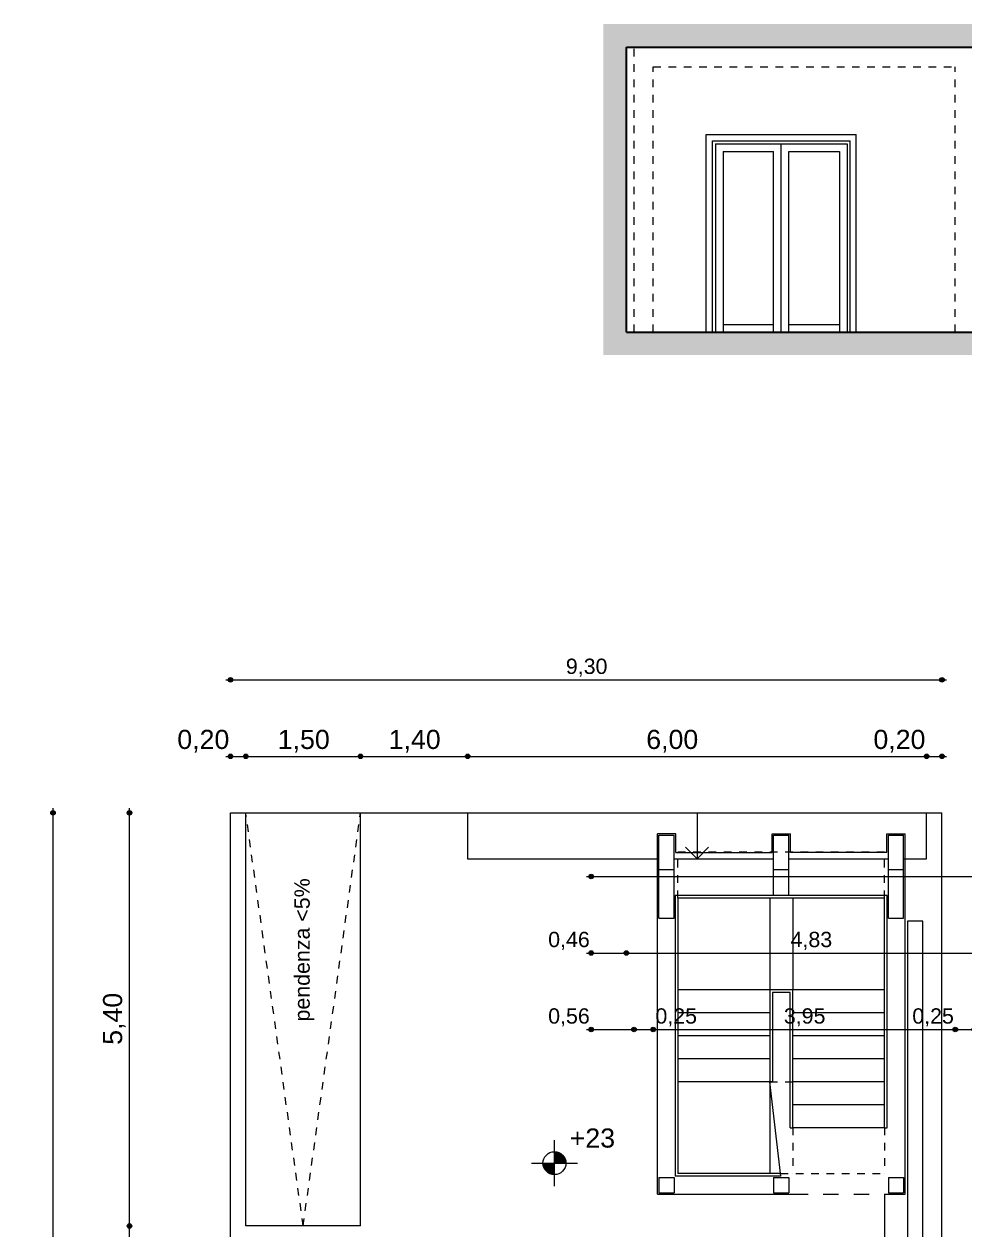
# Model space of a CAD drawing. Header units: metres. Extents: x -58 to -10, y -48.4 to 0.6.
# Drawn here: x -52.77 to -40.47, y -18.77 to -3 of the extents above; entities that cross this region are included whole.
import ezdxf

# ---------------------------------------------------------------- set-up
doc = ezdxf.new("R2010")
doc.units = ezdxf.units.M
doc.header["$MEASUREMENT"] = 0
for name, pattern in [('Tratteggio 0.6-0.6', [0.12, 0.06, -0.06]), ('Tratteggio 1.0-1.0 mm', [0.2, 0.1, -0.1]), ('Tratteggio 2.0-2.0 mm', [0.4, 0.2, -0.2])]:
    doc.linetypes.add(name, pattern=pattern)
for name, color, linetype in [('00 Muri SEZ 00', 7, 'Continuous'), ('00 NON sezionato 00', 7, 'Continuous'), ('00 Porte&Fin', 7, 'Continuous'), ('00 Proiezioni', 7, 'Continuous'), ('00 QuoteGEN 1_100', 7, 'Continuous'), ('00 Retini', 7, 'Continuous'), ('00 Scala', 7, 'Continuous'), ('00 Scala SEZ', 7, 'Continuous'), ('00 Simbologia', 7, 'Continuous')]:
    doc.layers.add(name, color=color, linetype=linetype)
doc.styles.add('GENERATED_STYLE_1', font='arial.ttf')
doc.dimstyles.new('GENERATED_STYLE__1', dxfattribs={"dimtxt": 0.2, "dimasz": 0.114, "dimexe": 0.18, "dimexo": 0, "dimgap": 0.09, "dimtad": 1, "dimtih": 1, "dimtoh": 1, "dimzin": 0, "dimdsep": 46, "dimtxsty": 'GENERATED_STYLE_1', "dimblk": 'ARROWHEAD_11', "dimblk1": 'ARROWHEAD_11', "dimblk2": 'ARROWHEAD_11', "dimcen": 0.09, "dimse1": 1, "dimse2": 1, "dimclrd": 1, "dimclre": 1, "dimclrt": 1, "dimazin": 0, "dimtfac": 1, "dimtdec": 4, "dimtmove": 0, "dimatfit": 3, "dimfxl": 1, "dimtolj": 1, "dimtzin": 0, "dimarcsym": 0})
doc.dimstyles.new('GENERATED_STYLE__2', dxfattribs={"dimtxt": 0.25, "dimasz": 0.114, "dimexe": 0.18, "dimexo": 0, "dimgap": 0.09, "dimtad": 1, "dimtih": 1, "dimtoh": 1, "dimzin": 0, "dimdsep": 46, "dimtxsty": 'GENERATED_STYLE_1', "dimblk": 'ARROWHEAD_11', "dimblk1": 'ARROWHEAD_11', "dimblk2": 'ARROWHEAD_11', "dimcen": 0.09, "dimse1": 1, "dimse2": 1, "dimclrd": 1, "dimclre": 1, "dimclrt": 1, "dimazin": 0, "dimtfac": 1, "dimtdec": 4, "dimtmove": 0, "dimatfit": 3, "dimfxl": 1, "dimtolj": 1, "dimtzin": 0, "dimarcsym": 0})
doc.dimstyles.new('GENERATED_STYLE__5', dxfattribs={"dimtxt": 0.25, "dimasz": 0.114, "dimexe": 0.18, "dimexo": 0, "dimgap": 0.09, "dimtad": 1, "dimzin": 0, "dimdsep": 46, "dimtxsty": 'GENERATED_STYLE_1', "dimblk": 'ARROWHEAD_11', "dimblk1": 'ARROWHEAD_11', "dimblk2": 'ARROWHEAD_11', "dimcen": 0.09, "dimse1": 1, "dimse2": 1, "dimclrd": 1, "dimclre": 1, "dimclrt": 1, "dimazin": 0, "dimtfac": 1, "dimtdec": 4, "dimtmove": 0, "dimatfit": 3, "dimfxl": 1, "dimtolj": 1, "dimtzin": 0, "dimarcsym": 0})

# ---------------------------------------------------------------- blocks, each defined once
blk = doc.blocks.new('Linea_3', base_point=(-43.971, -13.314))
at = {"layer": '00 Simbologia', "color": 92, "linetype": 'Continuous', "lineweight": 0}
for p, q in [((-43.971, -13.314), (-43.971, -13.914)), ((-43.971, -13.914), (-44.121, -13.764)), ((-43.971, -13.914), (-43.821, -13.764))]:
    blk.add_line(p, q, dxfattribs=at)
blk = doc.blocks.new('*D4')
at = {"layer": '00 QuoteGEN 1_100', "linetype": 'Continuous', "lineweight": 0}
for points in [[(-45.326, -14.146), (-45.328, -14.134), (-45.334, -14.125), (-45.344, -14.118), (-45.356, -14.116), (-45.367, -14.118), (-45.377, -14.125), (-45.383, -14.134), (-45.386, -14.146), (-45.383, -14.157), (-45.377, -14.167), (-45.367, -14.174), (-45.356, -14.176), (-45.344, -14.174), (-45.334, -14.167), (-45.328, -14.157)], [(-25.956, -14.146), (-25.958, -14.134), (-25.964, -14.125), (-25.974, -14.118), (-25.986, -14.116), (-25.997, -14.118), (-26.007, -14.125), (-26.013, -14.134), (-26.016, -14.146), (-26.013, -14.157), (-26.007, -14.167), (-25.997, -14.174), (-25.986, -14.176), (-25.974, -14.174), (-25.964, -14.167), (-25.958, -14.157)]]:
    blk.add_hatch(color=1, dxfattribs=at).paths.add_polyline_path(points)
at = {"layer": '00 QuoteGEN 1_100', "color": 1, "linetype": 'Continuous', "lineweight": 0}
for p, q in [((-45.416, -14.146), (-45.386, -14.146)), ((-45.326, -14.146), (-26.016, -14.146)), ((-25.956, -14.146), (-25.926, -14.146))]:
    blk.add_line(p, q, dxfattribs=at)
for centre in [(-45.356, -14.146), (-25.986, -14.146)]:
    blk.add_circle(centre, 0.03, dxfattribs=at)
at = {"layer": '00 QuoteGEN 1_100', "color": 1, "lineweight": 0, "insert": (-36.012, -14.106), "char_height": 0.2, "attachment_point": 7, "style": 'GENERATED_STYLE_1'}
blk.add_mtext('\\A1;{\\fArial|b0|i0|c0|p34;19,37}', dxfattribs=at)
blk = doc.blocks.new('ARROWHEAD_11')
at = {"color": 0, "linetype": 'Continuous', "lineweight": 0}
blk.add_line((0, 0), (-1, 0), dxfattribs=at)
at = {"color": 0, "linetype": 'Continuous', "lineweight": 0, "const_width": 0.25, "flags": 128}
blk.add_lwpolyline([(-0.125, 0, 1), (0.125, 0, 1)], format="xyb", close=True, dxfattribs=at)
blk = doc.blocks.new('*D6')
at = {"layer": '00 QuoteGEN 1_100', "linetype": 'Continuous', "lineweight": 0}
for points in [[(-45.326, -15.146), (-45.328, -15.134), (-45.334, -15.125), (-45.344, -15.118), (-45.356, -15.116), (-45.367, -15.118), (-45.377, -15.125), (-45.383, -15.134), (-45.386, -15.146), (-45.383, -15.157), (-45.377, -15.167), (-45.367, -15.174), (-45.356, -15.176), (-45.344, -15.174), (-45.334, -15.167), (-45.328, -15.157)], [(-44.866, -15.146), (-44.868, -15.134), (-44.874, -15.125), (-44.884, -15.118), (-44.896, -15.116), (-44.907, -15.118), (-44.917, -15.125), (-44.923, -15.134), (-44.926, -15.146), (-44.923, -15.157), (-44.917, -15.167), (-44.907, -15.174), (-44.896, -15.176), (-44.884, -15.174), (-44.874, -15.167), (-44.868, -15.157)]]:
    blk.add_hatch(color=1, dxfattribs=at).paths.add_polyline_path(points)
at = {"layer": '00 QuoteGEN 1_100', "color": 1, "linetype": 'Continuous', "lineweight": 0}
for p, q in [((-45.416, -15.146), (-45.386, -15.146)), ((-45.326, -15.146), (-44.926, -15.146))]:
    blk.add_line(p, q, dxfattribs=at)
for centre in [(-45.356, -15.146), (-44.896, -15.146)]:
    blk.add_circle(centre, 0.03, dxfattribs=at)
at = {"layer": '00 QuoteGEN 1_100', "color": 1, "lineweight": 0, "insert": (-45.918, -15.106), "char_height": 0.2, "attachment_point": 7, "style": 'GENERATED_STYLE_1'}
blk.add_mtext('\\A1;{\\fArial|b0|i0|c0|p34;0,46}', dxfattribs=at)
blk = doc.blocks.new('*D7')
at = {"layer": '00 QuoteGEN 1_100', "linetype": 'Continuous', "lineweight": 0}
for points in [[(-44.866, -15.146), (-44.868, -15.134), (-44.874, -15.125), (-44.884, -15.118), (-44.896, -15.116), (-44.907, -15.118), (-44.917, -15.125), (-44.923, -15.134), (-44.926, -15.146), (-44.923, -15.157), (-44.917, -15.167), (-44.907, -15.174), (-44.896, -15.176), (-44.884, -15.174), (-44.874, -15.167), (-44.868, -15.157)], [(-40.041, -15.146), (-40.043, -15.134), (-40.049, -15.125), (-40.059, -15.118), (-40.071, -15.116), (-40.082, -15.118), (-40.092, -15.125), (-40.098, -15.134), (-40.101, -15.146), (-40.098, -15.157), (-40.092, -15.167), (-40.082, -15.174), (-40.071, -15.176), (-40.059, -15.174), (-40.049, -15.167), (-40.043, -15.157)]]:
    blk.add_hatch(color=1, dxfattribs=at).paths.add_polyline_path(points)
at = {"layer": '00 QuoteGEN 1_100', "color": 1, "linetype": 'Continuous', "lineweight": 0}
blk.add_line((-44.866, -15.146), (-40.101, -15.146), dxfattribs=at)
for centre in [(-44.896, -15.146), (-40.071, -15.146)]:
    blk.add_circle(centre, 0.03, dxfattribs=at)
at = {"layer": '00 QuoteGEN 1_100', "color": 1, "lineweight": 0, "insert": (-42.749, -15.106), "char_height": 0.2, "attachment_point": 7, "style": 'GENERATED_STYLE_1'}
blk.add_mtext('\\A1;{\\fArial|b0|i0|c0|p34;4,83}', dxfattribs=at)
blk = doc.blocks.new('*D11')
at = {"layer": '00 QuoteGEN 1_100', "linetype": 'Continuous', "lineweight": 0}
for points in [[(-45.326, -16.146), (-45.328, -16.134), (-45.334, -16.125), (-45.344, -16.118), (-45.356, -16.116), (-45.367, -16.118), (-45.377, -16.125), (-45.383, -16.134), (-45.386, -16.146), (-45.383, -16.157), (-45.377, -16.167), (-45.367, -16.174), (-45.356, -16.176), (-45.344, -16.174), (-45.334, -16.167), (-45.328, -16.157)], [(-44.766, -16.146), (-44.768, -16.134), (-44.774, -16.125), (-44.784, -16.118), (-44.796, -16.116), (-44.807, -16.118), (-44.817, -16.125), (-44.823, -16.134), (-44.826, -16.146), (-44.823, -16.157), (-44.817, -16.167), (-44.807, -16.174), (-44.796, -16.176), (-44.784, -16.174), (-44.774, -16.167), (-44.768, -16.157)]]:
    blk.add_hatch(color=1, dxfattribs=at).paths.add_polyline_path(points)
at = {"layer": '00 QuoteGEN 1_100', "color": 1, "linetype": 'Continuous', "lineweight": 0}
for p, q in [((-45.416, -16.146), (-45.386, -16.146)), ((-45.326, -16.146), (-44.826, -16.146))]:
    blk.add_line(p, q, dxfattribs=at)
for centre in [(-45.356, -16.146), (-44.796, -16.146)]:
    blk.add_circle(centre, 0.03, dxfattribs=at)
at = {"layer": '00 QuoteGEN 1_100', "color": 1, "lineweight": 0, "insert": (-45.918, -16.106), "char_height": 0.2, "attachment_point": 7, "style": 'GENERATED_STYLE_1'}
blk.add_mtext('\\A1;{\\fArial|b0|i0|c0|p34;0,56}', dxfattribs=at)
blk = doc.blocks.new('*D12')
at = {"layer": '00 QuoteGEN 1_100', "linetype": 'Continuous', "lineweight": 0}
for points in [[(-44.766, -16.146), (-44.768, -16.134), (-44.774, -16.125), (-44.784, -16.118), (-44.796, -16.116), (-44.807, -16.118), (-44.817, -16.125), (-44.823, -16.134), (-44.826, -16.146), (-44.823, -16.157), (-44.817, -16.167), (-44.807, -16.174), (-44.796, -16.176), (-44.784, -16.174), (-44.774, -16.167), (-44.768, -16.157)], [(-44.516, -16.146), (-44.518, -16.134), (-44.524, -16.125), (-44.534, -16.118), (-44.546, -16.116), (-44.557, -16.118), (-44.567, -16.125), (-44.573, -16.134), (-44.576, -16.146), (-44.573, -16.157), (-44.567, -16.167), (-44.557, -16.174), (-44.546, -16.176), (-44.534, -16.174), (-44.524, -16.167), (-44.518, -16.157)]]:
    blk.add_hatch(color=1, dxfattribs=at).paths.add_polyline_path(points)
at = {"layer": '00 QuoteGEN 1_100', "color": 1, "linetype": 'Continuous', "lineweight": 0}
blk.add_line((-44.766, -16.146), (-44.576, -16.146), dxfattribs=at)
for centre in [(-44.796, -16.146), (-44.546, -16.146)]:
    blk.add_circle(centre, 0.03, dxfattribs=at)
blk = doc.blocks.new('*D13')
at = {"layer": '00 QuoteGEN 1_100', "linetype": 'Continuous', "lineweight": 0}
for points in [[(-44.516, -16.146), (-44.518, -16.134), (-44.524, -16.125), (-44.534, -16.118), (-44.546, -16.116), (-44.557, -16.118), (-44.567, -16.125), (-44.573, -16.134), (-44.576, -16.146), (-44.573, -16.157), (-44.567, -16.167), (-44.557, -16.174), (-44.546, -16.176), (-44.534, -16.174), (-44.524, -16.167), (-44.518, -16.157)], [(-40.566, -16.146), (-40.568, -16.134), (-40.574, -16.125), (-40.584, -16.118), (-40.596, -16.116), (-40.607, -16.118), (-40.617, -16.125), (-40.623, -16.134), (-40.626, -16.146), (-40.623, -16.157), (-40.617, -16.167), (-40.607, -16.174), (-40.596, -16.176), (-40.584, -16.174), (-40.574, -16.167), (-40.568, -16.157)]]:
    blk.add_hatch(color=1, dxfattribs=at).paths.add_polyline_path(points)
at = {"layer": '00 QuoteGEN 1_100', "color": 1, "linetype": 'Continuous', "lineweight": 0}
blk.add_line((-44.516, -16.146), (-40.626, -16.146), dxfattribs=at)
for centre in [(-44.546, -16.146), (-40.596, -16.146)]:
    blk.add_circle(centre, 0.03, dxfattribs=at)
at = {"layer": '00 QuoteGEN 1_100', "color": 1, "lineweight": 0, "char_height": 0.2, "attachment_point": 7, "style": 'GENERATED_STYLE_1'}
for s, insert in [('\\A1;{\\fArial|b0|i0|c0|p34;0,25}', (-44.516, -16.106)), ('\\A1;{\\fArial|b0|i0|c0|p34;3,95}', (-42.837, -16.106)), ('\\A1;{\\fArial|b0|i0|c0|p34;0,25}', (-41.158, -16.106))]:
    blk.add_mtext(s, dxfattribs=dict(at, insert=insert))
blk = doc.blocks.new('*D14')
at = {"layer": '00 QuoteGEN 1_100', "linetype": 'Continuous', "lineweight": 0}
for points in [[(-40.566, -16.146), (-40.568, -16.134), (-40.574, -16.125), (-40.584, -16.118), (-40.596, -16.116), (-40.607, -16.118), (-40.617, -16.125), (-40.623, -16.134), (-40.626, -16.146), (-40.623, -16.157), (-40.617, -16.167), (-40.607, -16.174), (-40.596, -16.176), (-40.584, -16.174), (-40.574, -16.167), (-40.568, -16.157)], [(-40.316, -16.146), (-40.318, -16.134), (-40.324, -16.125), (-40.334, -16.118), (-40.346, -16.116), (-40.357, -16.118), (-40.367, -16.125), (-40.373, -16.134), (-40.376, -16.146), (-40.373, -16.157), (-40.367, -16.167), (-40.357, -16.174), (-40.346, -16.176), (-40.334, -16.174), (-40.324, -16.167), (-40.318, -16.157)]]:
    blk.add_hatch(color=1, dxfattribs=at).paths.add_polyline_path(points)
at = {"layer": '00 QuoteGEN 1_100', "color": 1, "linetype": 'Continuous', "lineweight": 0}
blk.add_line((-40.566, -16.146), (-40.376, -16.146), dxfattribs=at)
for centre in [(-40.596, -16.146), (-40.346, -16.146)]:
    blk.add_circle(centre, 0.03, dxfattribs=at)
blk = doc.blocks.new('*D22')
at = {"layer": '00 QuoteGEN 1_100', "linetype": 'Continuous', "lineweight": 0}
for points in [[(-50.041, -12.575), (-50.043, -12.564), (-50.049, -12.554), (-50.059, -12.548), (-50.071, -12.545), (-50.082, -12.548), (-50.092, -12.554), (-50.098, -12.564), (-50.101, -12.575), (-50.098, -12.587), (-50.092, -12.597), (-50.082, -12.603), (-50.071, -12.605), (-50.059, -12.603), (-50.049, -12.597), (-50.043, -12.587)], [(-49.841, -12.575), (-49.843, -12.564), (-49.849, -12.554), (-49.859, -12.548), (-49.871, -12.545), (-49.882, -12.548), (-49.892, -12.554), (-49.898, -12.564), (-49.901, -12.575), (-49.898, -12.587), (-49.892, -12.597), (-49.882, -12.603), (-49.871, -12.605), (-49.859, -12.603), (-49.849, -12.597), (-49.843, -12.587)]]:
    blk.add_hatch(color=1, dxfattribs=at).paths.add_polyline_path(points)
at = {"layer": '00 QuoteGEN 1_100', "color": 1, "linetype": 'Continuous', "lineweight": 0}
for p, q in [((-50.131, -12.575), (-50.101, -12.575)), ((-50.041, -12.575), (-49.901, -12.575))]:
    blk.add_line(p, q, dxfattribs=at)
for centre in [(-50.071, -12.575), (-49.871, -12.575)]:
    blk.add_circle(centre, 0.03, dxfattribs=at)
at = {"layer": '00 QuoteGEN 1_100', "color": 1, "lineweight": 0, "insert": (-50.766, -12.525), "char_height": 0.25, "attachment_point": 7, "style": 'GENERATED_STYLE_1'}
blk.add_mtext('\\A1;{\\fArial|b0|i0|c0|p34;0,20}', dxfattribs=at)
blk = doc.blocks.new('*D23')
at = {"layer": '00 QuoteGEN 1_100', "linetype": 'Continuous', "lineweight": 0}
for points in [[(-49.841, -12.575), (-49.843, -12.564), (-49.849, -12.554), (-49.859, -12.548), (-49.871, -12.545), (-49.882, -12.548), (-49.892, -12.554), (-49.898, -12.564), (-49.901, -12.575), (-49.898, -12.587), (-49.892, -12.597), (-49.882, -12.603), (-49.871, -12.605), (-49.859, -12.603), (-49.849, -12.597), (-49.843, -12.587)], [(-48.341, -12.575), (-48.343, -12.564), (-48.349, -12.554), (-48.359, -12.548), (-48.371, -12.545), (-48.382, -12.548), (-48.392, -12.554), (-48.398, -12.564), (-48.401, -12.575), (-48.398, -12.587), (-48.392, -12.597), (-48.382, -12.603), (-48.371, -12.605), (-48.359, -12.603), (-48.349, -12.597), (-48.343, -12.587)]]:
    blk.add_hatch(color=1, dxfattribs=at).paths.add_polyline_path(points)
at = {"layer": '00 QuoteGEN 1_100', "color": 1, "linetype": 'Continuous', "lineweight": 0}
blk.add_line((-49.841, -12.575), (-48.401, -12.575), dxfattribs=at)
for centre in [(-49.871, -12.575), (-48.371, -12.575)]:
    blk.add_circle(centre, 0.03, dxfattribs=at)
at = {"layer": '00 QuoteGEN 1_100', "color": 1, "lineweight": 0, "insert": (-49.453, -12.525), "char_height": 0.25, "attachment_point": 7, "style": 'GENERATED_STYLE_1'}
blk.add_mtext('\\A1;{\\fArial|b0|i0|c0|p34;1,50}', dxfattribs=at)
blk = doc.blocks.new('*D24')
at = {"layer": '00 QuoteGEN 1_100', "linetype": 'Continuous', "lineweight": 0}
for points in [[(-48.341, -12.575), (-48.343, -12.564), (-48.349, -12.554), (-48.359, -12.548), (-48.371, -12.545), (-48.382, -12.548), (-48.392, -12.554), (-48.398, -12.564), (-48.401, -12.575), (-48.398, -12.587), (-48.392, -12.597), (-48.382, -12.603), (-48.371, -12.605), (-48.359, -12.603), (-48.349, -12.597), (-48.343, -12.587)], [(-46.941, -12.575), (-46.943, -12.564), (-46.949, -12.554), (-46.959, -12.548), (-46.971, -12.545), (-46.982, -12.548), (-46.992, -12.554), (-46.998, -12.564), (-47.001, -12.575), (-46.998, -12.587), (-46.992, -12.597), (-46.982, -12.603), (-46.971, -12.605), (-46.959, -12.603), (-46.949, -12.597), (-46.943, -12.587)]]:
    blk.add_hatch(color=1, dxfattribs=at).paths.add_polyline_path(points)
at = {"layer": '00 QuoteGEN 1_100', "color": 1, "linetype": 'Continuous', "lineweight": 0}
blk.add_line((-48.341, -12.575), (-47.001, -12.575), dxfattribs=at)
for centre in [(-48.371, -12.575), (-46.971, -12.575)]:
    blk.add_circle(centre, 0.03, dxfattribs=at)
at = {"layer": '00 QuoteGEN 1_100', "color": 1, "lineweight": 0, "insert": (-48.003, -12.525), "char_height": 0.25, "attachment_point": 7, "style": 'GENERATED_STYLE_1'}
blk.add_mtext('\\A1;{\\fArial|b0|i0|c0|p34;1,40}', dxfattribs=at)
blk = doc.blocks.new('*D25')
at = {"layer": '00 QuoteGEN 1_100', "linetype": 'Continuous', "lineweight": 0}
for points in [[(-46.941, -12.575), (-46.943, -12.564), (-46.949, -12.554), (-46.959, -12.548), (-46.971, -12.545), (-46.982, -12.548), (-46.992, -12.554), (-46.998, -12.564), (-47.001, -12.575), (-46.998, -12.587), (-46.992, -12.597), (-46.982, -12.603), (-46.971, -12.605), (-46.959, -12.603), (-46.949, -12.597), (-46.943, -12.587)], [(-40.941, -12.575), (-40.943, -12.564), (-40.949, -12.554), (-40.959, -12.548), (-40.971, -12.545), (-40.982, -12.548), (-40.992, -12.554), (-40.998, -12.564), (-41.001, -12.575), (-40.998, -12.587), (-40.992, -12.597), (-40.982, -12.603), (-40.971, -12.605), (-40.959, -12.603), (-40.949, -12.597), (-40.943, -12.587)]]:
    blk.add_hatch(color=1, dxfattribs=at).paths.add_polyline_path(points)
at = {"layer": '00 QuoteGEN 1_100', "color": 1, "linetype": 'Continuous', "lineweight": 0}
blk.add_line((-46.941, -12.575), (-41.001, -12.575), dxfattribs=at)
for centre in [(-46.971, -12.575), (-40.971, -12.575)]:
    blk.add_circle(centre, 0.03, dxfattribs=at)
at = {"layer": '00 QuoteGEN 1_100', "color": 1, "lineweight": 0, "char_height": 0.25, "attachment_point": 7, "style": 'GENERATED_STYLE_1'}
for s, insert in [('\\A1;{\\fArial|b0|i0|c0|p34;6,00}', (-44.636, -12.525)), ('\\A1;{\\fArial|b0|i0|c0|p34;0,20}', (-41.666, -12.525))]:
    blk.add_mtext(s, dxfattribs=dict(at, insert=insert))
blk = doc.blocks.new('*D26')
at = {"layer": '00 QuoteGEN 1_100', "linetype": 'Continuous', "lineweight": 0}
for points in [[(-40.941, -12.575), (-40.943, -12.564), (-40.949, -12.554), (-40.959, -12.548), (-40.971, -12.545), (-40.982, -12.548), (-40.992, -12.554), (-40.998, -12.564), (-41.001, -12.575), (-40.998, -12.587), (-40.992, -12.597), (-40.982, -12.603), (-40.971, -12.605), (-40.959, -12.603), (-40.949, -12.597), (-40.943, -12.587)], [(-40.741, -12.575), (-40.743, -12.564), (-40.749, -12.554), (-40.759, -12.548), (-40.771, -12.545), (-40.782, -12.548), (-40.792, -12.554), (-40.798, -12.564), (-40.801, -12.575), (-40.798, -12.587), (-40.792, -12.597), (-40.782, -12.603), (-40.771, -12.605), (-40.759, -12.603), (-40.749, -12.597), (-40.743, -12.587)]]:
    blk.add_hatch(color=1, dxfattribs=at).paths.add_polyline_path(points)
at = {"layer": '00 QuoteGEN 1_100', "color": 1, "linetype": 'Continuous', "lineweight": 0}
for p, q in [((-40.941, -12.575), (-40.801, -12.575)), ((-40.741, -12.575), (-40.711, -12.575))]:
    blk.add_line(p, q, dxfattribs=at)
for centre in [(-40.971, -12.575), (-40.771, -12.575)]:
    blk.add_circle(centre, 0.03, dxfattribs=at)
blk = doc.blocks.new('*D27')
at = {"layer": '00 QuoteGEN 1_100', "linetype": 'Continuous', "lineweight": 0}
for points in [[(-50.041, -11.575), (-50.043, -11.564), (-50.049, -11.554), (-50.059, -11.548), (-50.071, -11.545), (-50.082, -11.548), (-50.092, -11.554), (-50.098, -11.564), (-50.101, -11.575), (-50.098, -11.587), (-50.092, -11.597), (-50.082, -11.603), (-50.071, -11.605), (-50.059, -11.603), (-50.049, -11.597), (-50.043, -11.587)], [(-40.741, -11.575), (-40.743, -11.564), (-40.749, -11.554), (-40.759, -11.548), (-40.771, -11.545), (-40.782, -11.548), (-40.792, -11.554), (-40.798, -11.564), (-40.801, -11.575), (-40.798, -11.587), (-40.792, -11.597), (-40.782, -11.603), (-40.771, -11.605), (-40.759, -11.603), (-40.749, -11.597), (-40.743, -11.587)]]:
    blk.add_hatch(color=1, dxfattribs=at).paths.add_polyline_path(points)
at = {"layer": '00 QuoteGEN 1_100', "color": 1, "linetype": 'Continuous', "lineweight": 0}
for p, q in [((-50.131, -11.575), (-50.101, -11.575)), ((-50.041, -11.575), (-40.801, -11.575)), ((-40.741, -11.575), (-40.711, -11.575))]:
    blk.add_line(p, q, dxfattribs=at)
for centre in [(-50.071, -11.575), (-40.771, -11.575)]:
    blk.add_circle(centre, 0.03, dxfattribs=at)
at = {"layer": '00 QuoteGEN 1_100', "color": 1, "lineweight": 0, "insert": (-45.687, -11.535), "char_height": 0.2, "attachment_point": 7, "style": 'GENERATED_STYLE_1'}
blk.add_mtext('\\A1;{\\fArial|b0|i0|c0|p34;9,30}', dxfattribs=at)
blk = doc.blocks.new('*D41')
at = {"layer": '00 QuoteGEN 1_100', "linetype": 'Continuous', "lineweight": 0}
for points in [[(-51.361, -18.714), (-51.363, -18.702), (-51.37, -18.693), (-51.379, -18.686), (-51.391, -18.684), (-51.402, -18.686), (-51.412, -18.693), (-51.418, -18.702), (-51.421, -18.714), (-51.418, -18.725), (-51.412, -18.735), (-51.402, -18.741), (-51.391, -18.744), (-51.379, -18.741), (-51.37, -18.735), (-51.363, -18.725)], [(-51.361, -26.039), (-51.363, -26.027), (-51.37, -26.018), (-51.379, -26.011), (-51.391, -26.009), (-51.402, -26.011), (-51.412, -26.018), (-51.418, -26.027), (-51.421, -26.039), (-51.418, -26.05), (-51.412, -26.06), (-51.402, -26.066), (-51.391, -26.069), (-51.379, -26.066), (-51.37, -26.06), (-51.363, -26.05)]]:
    blk.add_hatch(color=1, dxfattribs=at).paths.add_polyline_path(points)
at = {"layer": '00 QuoteGEN 1_100', "color": 1, "linetype": 'Continuous', "lineweight": 0}
for p, q in [((-51.391, -26.009), (-51.391, -18.744)), ((-51.391, -26.099), (-51.391, -26.069))]:
    blk.add_line(p, q, dxfattribs=at)
for centre in [(-51.391, -18.714), (-51.391, -26.039)]:
    blk.add_circle(centre, 0.03, dxfattribs=at)
at = {"layer": '00 QuoteGEN 1_100', "color": 1, "lineweight": 0, "insert": (-51.441, -22.709), "char_height": 0.25, "attachment_point": 7, "rotation": 90, "style": 'GENERATED_STYLE_1'}
blk.add_mtext('\\A1;{\\fArial|b0|i0|c0|p34;7,33}', dxfattribs=at)
blk = doc.blocks.new('*D42')
at = {"layer": '00 QuoteGEN 1_100', "linetype": 'Continuous', "lineweight": 0}
for points in [[(-51.361, -13.314), (-51.363, -13.302), (-51.37, -13.293), (-51.379, -13.286), (-51.391, -13.284), (-51.402, -13.286), (-51.412, -13.293), (-51.418, -13.302), (-51.421, -13.314), (-51.418, -13.325), (-51.412, -13.335), (-51.402, -13.341), (-51.391, -13.344), (-51.379, -13.341), (-51.37, -13.335), (-51.363, -13.325)], [(-51.361, -18.714), (-51.363, -18.702), (-51.37, -18.693), (-51.379, -18.686), (-51.391, -18.684), (-51.402, -18.686), (-51.412, -18.693), (-51.418, -18.702), (-51.421, -18.714), (-51.418, -18.725), (-51.412, -18.735), (-51.402, -18.741), (-51.391, -18.744), (-51.379, -18.741), (-51.37, -18.735), (-51.363, -18.725)]]:
    blk.add_hatch(color=1, dxfattribs=at).paths.add_polyline_path(points)
at = {"layer": '00 QuoteGEN 1_100', "color": 1, "linetype": 'Continuous', "lineweight": 0}
for p, q in [((-51.391, -13.284), (-51.391, -13.254)), ((-51.391, -18.684), (-51.391, -13.344))]:
    blk.add_line(p, q, dxfattribs=at)
for centre in [(-51.391, -13.314), (-51.391, -18.714)]:
    blk.add_circle(centre, 0.03, dxfattribs=at)
at = {"layer": '00 QuoteGEN 1_100', "color": 1, "lineweight": 0, "insert": (-51.441, -16.346), "char_height": 0.25, "attachment_point": 7, "rotation": 90, "style": 'GENERATED_STYLE_1'}
blk.add_mtext('\\A1;{\\fArial|b0|i0|c0|p34;5,40}', dxfattribs=at)
blk = doc.blocks.new('*D103')
at = {"layer": '00 QuoteGEN 1_100', "linetype": 'Continuous', "lineweight": 0}
for points in [[(-52.361, -13.314), (-52.363, -13.302), (-52.37, -13.293), (-52.379, -13.286), (-52.391, -13.284), (-52.402, -13.286), (-52.412, -13.293), (-52.418, -13.302), (-52.421, -13.314), (-52.418, -13.325), (-52.412, -13.335), (-52.402, -13.341), (-52.391, -13.344), (-52.379, -13.341), (-52.37, -13.335), (-52.363, -13.325)], [(-52.361, -26.039), (-52.363, -26.027), (-52.37, -26.018), (-52.379, -26.011), (-52.391, -26.009), (-52.402, -26.011), (-52.412, -26.018), (-52.418, -26.027), (-52.421, -26.039), (-52.418, -26.05), (-52.412, -26.06), (-52.402, -26.066), (-52.391, -26.069), (-52.379, -26.066), (-52.37, -26.06), (-52.363, -26.05)]]:
    blk.add_hatch(color=1, dxfattribs=at).paths.add_polyline_path(points)
at = {"layer": '00 QuoteGEN 1_100', "color": 1, "linetype": 'Continuous', "lineweight": 0}
for p, q in [((-52.391, -13.284), (-52.391, -13.254)), ((-52.391, -26.009), (-52.391, -13.344)), ((-52.391, -26.099), (-52.391, -26.069))]:
    blk.add_line(p, q, dxfattribs=at)
for centre in [(-52.391, -13.314), (-52.391, -26.039)]:
    blk.add_circle(centre, 0.03, dxfattribs=at)
at = {"layer": '00 QuoteGEN 1_100', "color": 1, "lineweight": 0, "insert": (-52.441, -20.104), "char_height": 0.25, "attachment_point": 7, "rotation": 90, "style": 'GENERATED_STYLE_1'}
blk.add_mtext('\\A1;{\\fArial|b0|i0|c0|p34;12,73}', dxfattribs=at)
blk = doc.blocks.new('Quota Altimetrica_1', base_point=(-45.836, -17.893))
at = {"layer": '00 QuoteGEN 1_100', "linetype": 'Continuous', "lineweight": 0}
for points in [[(-45.836, -17.893), (-45.686, -17.893), (-45.698, -17.836), (-45.73, -17.787), (-45.779, -17.755), (-45.836, -17.743)], [(-45.836, -17.893), (-45.986, -17.893), (-45.975, -17.951), (-45.942, -17.999), (-45.894, -18.032), (-45.836, -18.043)]]:
    blk.add_hatch(color=1, dxfattribs=at).paths.add_polyline_path(points)
at = {"layer": '00 QuoteGEN 1_100', "color": 1, "linetype": 'Continuous', "lineweight": 0}
for p, q in [((-45.836, -18.193), (-45.836, -17.593)), ((-46.136, -17.893), (-45.536, -17.893))]:
    blk.add_line(p, q, dxfattribs=at)
blk.add_circle((-45.836, -17.893), 0.15, dxfattribs=at)
at = {"layer": '00 QuoteGEN 1_100', "color": 1, "lineweight": 0, "insert": (-45.636, -17.693), "char_height": 0.25, "attachment_point": 7, "style": 'GENERATED_STYLE_1'}
blk.add_mtext('\\A1;{\\fArial|b0|i0|c0|p34;+23}', dxfattribs=at)

msp = doc.modelspace()

# ---------------------------------------------------------------- hatches: boundary and pattern name
at = {"layer": '00 Retini', "linetype": 'Continuous', "lineweight": 0, "true_color": 0x5f5f5f}
for points in [[(-44.896, -7.328), (-44.896, -3.003), (-45.196, -3.003), (-45.196, -7.328)], [(-44.896, -3.303), (-26.446, -3.303), (-26.446, -3.003), (-44.896, -3.003)], [(-44.896, -7.028), (-26.446, -7.028), (-26.446, -7.328), (-44.896, -7.328)]]:
    msp.add_hatch(color=251, dxfattribs=at).paths.add_polyline_path(points)

# ---------------------------------------------------------------- linework, layer by layer
at = {"layer": '00 Muri SEZ 00', "linetype": 'Continuous'}
for p, q in [((-44.896, -3.303), (-33.421, -3.303)), ((-44.896, -7.028), (-44.896, -3.303)), ((-44.896, -7.028), (-33.421, -7.028))]:
    msp.add_line(p, q, dxfattribs=at)
at = {"layer": '00 NON sezionato 00', "color": 2, "linetype": 'Continuous', "lineweight": 0}
for p, q in [((-50.071, -13.314), (-40.771, -13.314)), ((-50.071, -26.039), (-50.071, -13.314)), ((-49.871, -18.714), (-49.871, -13.314)), ((-48.371, -18.714), (-48.371, -13.314)), ((-46.971, -13.314), (-46.971, -13.914)), ((-40.971, -13.914), (-40.971, -13.314)), ((-40.771, -20.429), (-40.771, -13.314)), ((-46.971, -13.914), (-44.471, -13.914)), ((-44.271, -13.914), (-42.971, -13.914)), ((-42.771, -13.914), (-41.471, -13.914)), ((-41.271, -13.914), (-40.971, -13.914)), ((-41.021, -14.729), (-41.221, -14.729)), ((-41.221, -14.729), (-41.221, -19.229)), ((-41.021, -19.229), (-41.021, -14.729)), ((-48.371, -18.714), (-49.871, -18.714))]:
    msp.add_line(p, q, dxfattribs=at)
at = {"layer": '00 Porte&Fin', "color": 3, "linetype": 'Continuous', "lineweight": 0, "true_color": 0x00f200}
for p, q in [((-43.851, -4.448), (-41.891, -4.448)), ((-43.851, -7.028), (-43.851, -4.448)), ((-43.771, -4.528), (-41.971, -4.528)), ((-43.771, -7.028), (-43.771, -4.528)), ((-43.731, -4.568), (-43.731, -7.028)), ((-43.731, -4.568), (-42.011, -4.568)), ((-43.731, -4.568), (-43.731, -7.028)), ((-42.871, -7.028), (-42.871, -4.568)), ((-42.011, -4.568), (-42.011, -7.028)), ((-41.971, -7.028), (-41.971, -4.528)), ((-41.891, -7.028), (-41.891, -4.448)), ((-43.631, -4.668), (-43.631, -7.028)), ((-43.631, -4.668), (-42.971, -4.668)), ((-42.971, -7.028), (-42.971, -4.668)), ((-42.771, -7.028), (-42.771, -4.668)), ((-42.771, -4.668), (-42.111, -4.668)), ((-42.111, -4.668), (-42.111, -7.028)), ((-43.631, -6.928), (-42.971, -6.928)), ((-42.771, -6.928), (-42.111, -6.928))]:
    msp.add_line(p, q, dxfattribs=at)
at = {"layer": '00 Proiezioni', "color": 132, "linetype": 'Tratteggio 1.0-1.0 mm', "lineweight": 0}
for p, q in [((-44.796, -7.028), (-44.796, -3.303)), ((-44.546, -7.028), (-44.546, -3.563)), ((-44.546, -3.563), (-40.596, -3.563)), ((-40.596, -7.028), (-40.596, -3.563))]:
    msp.add_line(p, q, dxfattribs=at)
at = {"layer": '00 Scala', "color": 120, "linetype": 'Continuous', "lineweight": 0, "true_color": 0x00fed6}
for p, q in [((-44.491, -18.299), (-44.491, -13.586)), ((-44.251, -13.586), (-44.491, -13.586)), ((-44.251, -13.831), (-44.251, -13.586)), ((-42.991, -13.586), (-42.751, -13.586)), ((-42.991, -13.831), (-42.991, -13.586)), ((-42.751, -13.831), (-42.751, -13.586)), ((-41.491, -13.586), (-41.251, -13.586)), ((-41.491, -13.831), (-41.491, -13.586)), ((-41.251, -18.299), (-41.251, -13.586)), ((-44.251, -13.831), (-42.991, -13.831)), ((-41.491, -13.831), (-42.751, -13.831)), ((-44.491, -18.299), (-42.721, -18.299)), ((-41.521, -18.299), (-41.521, -19.499)), ((-41.521, -18.299), (-41.251, -18.299))]:
    msp.add_line(p, q, dxfattribs=at)
at = {"layer": '00 Scala', "color": 161, "linetype": 'Tratteggio 0.6-0.6', "lineweight": 0, "true_color": 0xaaaaff}
for p, q in [((-41.521, -13.829), (-44.221, -13.829)), ((-44.221, -14.429), (-44.221, -13.829)), ((-41.521, -14.429), (-41.521, -13.829)), ((-43.021, -16.829), (-42.721, -16.829)), ((-42.721, -17.429), (-42.721, -18.029)), ((-41.521, -17.429), (-41.521, -18.029)), ((-42.879, -18.029), (-41.521, -18.029))]:
    msp.add_line(p, q, dxfattribs=at)
at = {"layer": '00 Scala', "color": 32, "linetype": 'Continuous', "lineweight": 0, "true_color": 0xcc6500}
for p, q in [((-44.471, -14.691), (-44.471, -14.054)), ((-44.471, -14.054), (-44.271, -14.054)), ((-44.271, -14.691), (-44.271, -14.054)), ((-42.971, -14.394), (-42.971, -14.054)), ((-42.971, -14.054), (-42.771, -14.054)), ((-42.771, -14.394), (-42.771, -14.054)), ((-41.471, -14.691), (-41.471, -14.054)), ((-41.471, -14.054), (-41.271, -14.054)), ((-41.271, -14.691), (-41.271, -14.054)), ((-41.486, -14.394), (-44.256, -14.394)), ((-44.256, -14.394), (-44.256, -18.064)), ((-44.221, -14.429), (-44.221, -18.029)), ((-41.521, -14.429), (-44.221, -14.429)), ((-43.021, -14.429), (-43.021, -15.629)), ((-42.721, -14.429), (-42.721, -15.629)), ((-41.521, -17.429), (-41.521, -14.429)), ((-41.486, -17.429), (-41.486, -14.394)), ((-44.471, -14.691), (-44.271, -14.691)), ((-41.471, -14.691), (-41.271, -14.691)), ((-43.021, -15.629), (-44.221, -15.629)), ((-42.721, -15.629), (-43.021, -15.629)), ((-43.021, -15.629), (-43.021, -16.829)), ((-42.986, -15.664), (-42.986, -16.829)), ((-42.756, -15.664), (-42.986, -15.664)), ((-42.756, -17.429), (-42.756, -15.664)), ((-42.721, -17.429), (-42.721, -15.629)), ((-41.521, -15.629), (-42.721, -15.629)), ((-43.021, -15.929), (-44.221, -15.929)), ((-41.521, -15.929), (-42.721, -15.929)), ((-43.021, -16.229), (-44.221, -16.229)), ((-41.521, -16.229), (-42.721, -16.229)), ((-43.021, -16.529), (-44.221, -16.529)), ((-41.521, -16.529), (-42.721, -16.529)), ((-43.021, -16.829), (-44.221, -16.829)), ((-43.021, -16.829), (-43.021, -18.029)), ((-42.875, -18.064), (-43.021, -16.829)), ((-42.986, -16.829), (-43.021, -16.829)), ((-41.521, -16.829), (-42.721, -16.829)), ((-41.521, -17.129), (-42.721, -17.129)), ((-42.756, -17.429), (-42.721, -17.429)), ((-41.521, -17.429), (-42.721, -17.429)), ((-41.521, -17.429), (-41.486, -17.429)), ((-42.875, -18.064), (-44.256, -18.064)), ((-42.879, -18.029), (-44.221, -18.029))]:
    msp.add_line(p, q, dxfattribs=at)
at = {"layer": '00 Scala', "color": 120, "linetype": 'Tratteggio 2.0-2.0 mm', "lineweight": 0, "true_color": 0x00fed6}
msp.add_line((-42.721, -18.299), (-41.521, -18.299), dxfattribs=at)
at = {"layer": '00 Scala SEZ', "color": 120, "linetype": 'Continuous', "lineweight": 0, "true_color": 0x00fed6}
for p, q in [((-44.471, -13.606), (-44.271, -13.606)), ((-44.471, -14.054), (-44.471, -13.606)), ((-44.271, -14.054), (-44.271, -13.606)), ((-42.971, -13.606), (-42.771, -13.606)), ((-42.971, -14.054), (-42.971, -13.606)), ((-42.771, -14.054), (-42.771, -13.606)), ((-41.471, -13.606), (-41.271, -13.606)), ((-41.471, -14.054), (-41.471, -13.606)), ((-41.271, -14.054), (-41.271, -13.606)), ((-44.471, -14.054), (-44.271, -14.054)), ((-42.971, -14.054), (-42.771, -14.054)), ((-41.471, -14.054), (-41.271, -14.054)), ((-44.471, -18.079), (-44.471, -18.279)), ((-44.471, -18.079), (-44.271, -18.079)), ((-44.271, -18.079), (-44.271, -18.279)), ((-42.971, -18.079), (-42.971, -18.279)), ((-42.971, -18.079), (-42.771, -18.079)), ((-42.771, -18.079), (-42.771, -18.279)), ((-41.471, -18.079), (-41.471, -18.279)), ((-41.471, -18.079), (-41.271, -18.079)), ((-41.271, -18.079), (-41.271, -18.279)), ((-44.471, -18.279), (-44.271, -18.279)), ((-42.971, -18.279), (-42.771, -18.279)), ((-41.471, -18.279), (-41.271, -18.279))]:
    msp.add_line(p, q, dxfattribs=at)
at = {"layer": '00 Simbologia', "color": 92, "linetype": 'Tratteggio 1.0-1.0 mm', "lineweight": 0}
for q in [(-49.871, -13.314), (-48.371, -13.314)]:
    msp.add_line((-49.121, -18.714), q, dxfattribs=at)

# ---------------------------------------------------------------- block references
at = {"layer": '00 QuoteGEN 1_100', "color": 1, "lineweight": 0}
msp.add_blockref('Quota Altimetrica_1', (-45.836, -17.893), dxfattribs=at)
at = {"layer": '00 Simbologia', "color": 92, "linetype": 'Continuous', "lineweight": 0}
msp.add_blockref('Linea_3', (-43.971, -13.314), dxfattribs=at)

# ---------------------------------------------------------------- texts
at = {"layer": '00 QuoteGEN 1_100', "color": 1, "linetype": 'Continuous', "lineweight": 0, "insert": (-49.105, -15.105), "char_height": 0.2, "attachment_point": 5, "rotation": 90, "style": 'GENERATED_STYLE_1'}
msp.add_mtext('\\A1;{\\fArial|b0|i0|c0|p34;pendenza <5%}', dxfattribs=at)

# ---------------------------------------------------------------- dimensions: what is measured, and where the dimension line sits
at = {"layer": '00 QuoteGEN 1_100', "color": 1, "linetype": 'Continuous', "lineweight": 0}
for base, p1, p2, dimstyle, picture, middle in [((-40.771, -11.575), (-50.071, -13.314), (-40.771, -13.314), 'GENERATED_STYLE__1', '*D27', (-45.421, -11.435)), ((-49.871, -12.575), (-50.071, -13.314), (-49.871, -13.314), 'GENERATED_STYLE__2', '*D22', (-50.433, -12.4)), ((-48.371, -12.575), (-49.871, -13.314), (-48.371, -13.314), 'GENERATED_STYLE__2', '*D23', (-49.121, -12.4)), ((-46.971, -12.575), (-48.371, -13.314), (-46.971, -13.314), 'GENERATED_STYLE__2', '*D24', (-47.671, -12.4)), ((-40.971, -12.575), (-46.971, -13.314), (-40.971, -13.314), 'GENERATED_STYLE__2', '*D25', (-44.303, -12.4)), ((-40.771, -12.575), (-40.971, -13.314), (-40.771, -13.314), 'GENERATED_STYLE__2', '*D26', (-41.333, -12.4)), ((-25.986, -14.146), (-45.356, -20.429), (-25.986, -20.429), 'GENERATED_STYLE__1', '*D4', (-35.671, -14.006)), ((-44.896, -15.146), (-45.356, -20.429), (-44.896, -20.889), 'GENERATED_STYLE__1', '*D6', (-45.652, -15.006)), ((-40.070511891, -15.145966224), (-44.895511891, -20.888765506), (-40.070511891, -20.888765506), 'GENERATED_STYLE__1', '*D7', (-42.483011889, -15.005966224)), ((-44.796, -16.146), (-45.356, -20.429), (-44.796, -20.989), 'GENERATED_STYLE__1', '*D11', (-45.652, -16.006)), ((-40.596, -16.146), (-44.546, -20.989), (-40.596, -20.989), 'GENERATED_STYLE__1', '*D13', (-42.571, -16.006)), ((-44.546, -16.146), (-44.796, -20.989), (-44.546, -20.989), 'GENERATED_STYLE__1', '*D12', (-44.249, -16.006)), ((-40.346, -16.146), (-40.596, -20.989), (-40.346, -20.989), 'GENERATED_STYLE__1', '*D14', (-40.892, -16.006))]:
    dim = msp.add_linear_dim(base=base, p1=p1, p2=p2, dimstyle=dimstyle, dxfattribs=at)
    dim.commit()
    dim.dimension.update_dxf_attribs({"geometry": picture, "text_midpoint": middle, "dimtype": 160})
for base, p1, p2, picture, middle in [((-52.390726189, -13.313765506), (-50.070511891, -26.038765506), (-50.070511891, -13.313765506), '*D103', (-52.565726189, -19.676265538)), ((-51.391, -13.314), (-49.871, -18.714), (-50.071, -13.314), '*D42', (-51.566, -16.014)), ((-51.390726189, -18.713765506), (-50.070511891, -26.038765506), (-49.870511891, -18.713765506), '*D41', (-51.565726189, -22.376265496))]:
    dim = msp.add_linear_dim(base=base, p1=p1, p2=p2, angle=90, dimstyle='GENERATED_STYLE__5', dxfattribs=at)
    dim.commit()
    dim.dimension.update_dxf_attribs({"geometry": picture, "text_midpoint": middle, "dimtype": 160, "text_rotation": 90})

doc.saveas('drawing.dxf')
